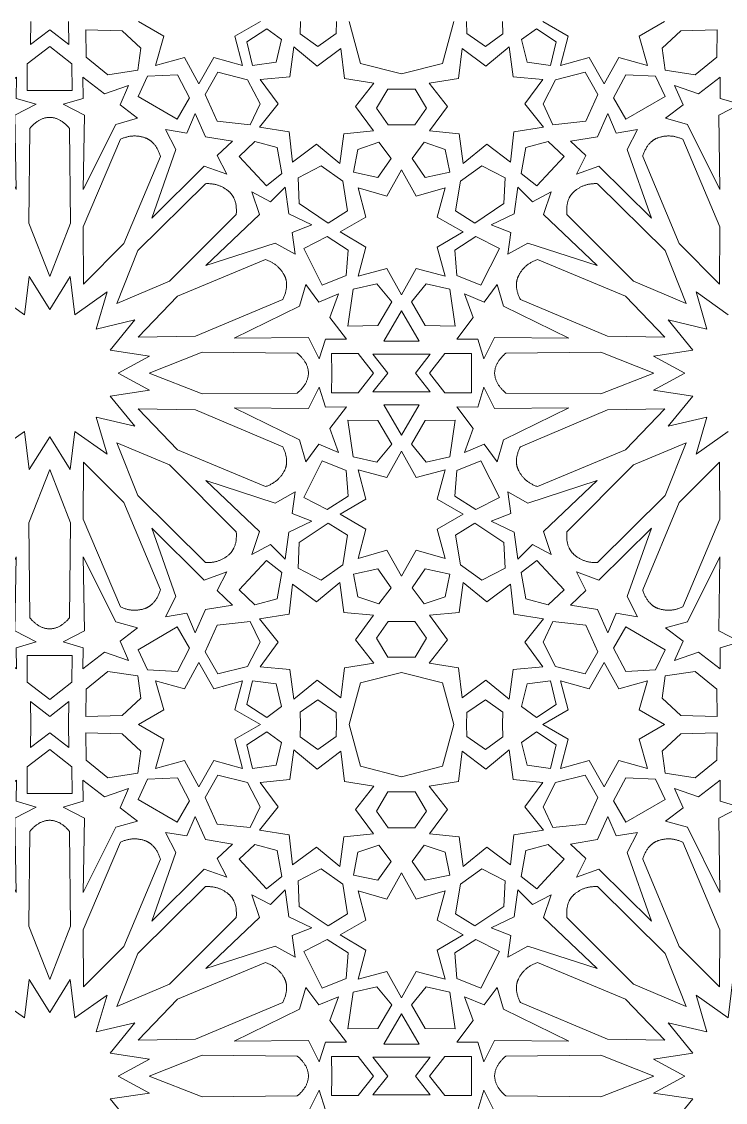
# Model space of a CAD drawing. Header units: millimetres. Extents: x -169 to 2587, y -2213 to 542.
# Drawn here: x 1173 to 2091, y -870 to 542 of the extents above; entities that cross this region are included whole.
import ezdxf

# ---------------------------------------------------------------- set-up
doc = ezdxf.new("R2010")
doc.units = ezdxf.units.MM

msp = doc.modelspace()

# ---------------------------------------------------------------- linework, layer by layer
at = {"color": 1, "lineweight": 20}
for points in [[(1184.7, 541.8), (1184.4, 511.9), (1209.4, 531.2), (1234.3, 511.9), (1234, 541.8)], [(1325.5, 541.8), (1358.3, 522.7), (1347.6, 484.6), (1385.2, 495), (1404.1, 460.6), (1423.7, 495), (1461.1, 484.6), (1451.2, 522.7), (1484.4, 541.8)], [(1583.8, 541.8), (1583.5, 526.3), (1559.2, 509.4), (1536.4, 525.8), (1536.7, 541.8)], [(1600.3, 541.8), (1614.9, 487.3), (1668.6, 473.6), (1722.3, 487.3), (1737, 541.8)], [(1753.5, 541.8), (1753.8, 526.3), (1778.1, 509.4), (1800.8, 525.8), (1800.6, 541.8)], [(2011.8, 541.8), (1979, 522.7), (1989.7, 484.6), (1952.1, 495), (1933.2, 460.6), (1913.6, 495), (1876.2, 484.6), (1886.1, 522.7), (1852.9, 541.8)], [(1134.4, -23.1), (1176.3, 6.6), (1182.4, -43.3), (1209.4, -0.4), (1236.3, -43.3), (1242.4, 6.6), (1284.3, -23.1), (1270.2, 25.3), (1320.6, 13.3), (1288.5, 52.8), (1339.8, 60.5), (1298.8, 82.8), (1339.8, 105), (1288.5, 112.7), (1320.6, 152.2), (1270.2, 140.3), (1284.3, 188.7), (1242.4, 158.9), (1236.3, 208.9), (1209.4, 165.9), (1182.4, 208.9), (1176.3, 158.9), (1134.4, 188.7)], [(2094.9, 6.6), (2053, -23.1), (2067.1, 25.3), (2016.7, 13.3), (2048.8, 52.8), (1997.5, 60.5), (2038.5, 82.8), (1997.5, 105), (2048.8, 112.7), (2016.7, 152.2), (2067.1, 140.3), (2053, 188.7), (2094.9, 158.9)], [(1134.4, -729.5), (1176.3, -759.2), (1182.4, -709.3), (1209.4, -752.2), (1236.3, -709.3), (1242.4, -759.2), (1284.3, -729.5), (1270.2, -777.8), (1320.6, -765.9), (1288.5, -805.4), (1339.8, -813.1), (1298.8, -835.3), (1339.8, -857.6), (1288.5, -865.3), (1320.6, -904.8), (1270.2, -892.8), (1284.3, -941.2), (1242.4, -911.5), (1236.3, -961.4), (1209.4, -918.5), (1182.4, -961.4), (1176.3, -911.5), (1134.4, -941.2)], [(2239.2, -904.8), (2207.1, -865.3), (2258.4, -857.6), (2217.3, -835.3), (2258.4, -813.1), (2207.1, -805.4), (2239.2, -765.9), (2188.8, -777.8), (2202.9, -729.5), (2161, -759.2), (2154.9, -709.3), (2127.9, -752.2), (2101, -709.3), (2094.9, -759.2), (2053, -729.5), (2067.1, -777.8), (2016.7, -765.9), (2048.8, -805.4), (1997.5, -813.1), (2038.5, -835.3), (1997.5, -857.6), (2048.8, -865.3), (2016.7, -904.8)]]:
    msp.add_lwpolyline(points, dxfattribs=at)
for points in [[(1257, 495.4), (1285.3, 472.3), (1324.3, 478.2), (1328.3, 507.2), (1304.1, 529.9), (1256.6, 531.1)], [(1474.3, 484.5), (1466.9, 515.6), (1492.6, 532.5), (1512.1, 518.4), (1504.8, 488.7)], [(1863, 484.5), (1870.4, 515.6), (1844.6, 532.5), (1825.2, 518.4), (1832.5, 488.7)], [(2080.3, 495.4), (2051.9, 472.3), (2012.9, 478.2), (2009, 507.2), (2033.2, 529.9), (2080.7, 531.1)], [(1209.4, 451.7), (1238.8, 451.7), (1238.5, 486.5), (1209.4, 509.3), (1180.2, 486.5), (1179.9, 451.7)], [(1528, 508.9), (1558.6, 483.7), (1589.6, 506.9), (1594.1, 467.6), (1632.6, 461.4), (1608.4, 431), (1632, 399.1), (1593.3, 395.4), (1588, 356.4), (1557.5, 381.6), (1526.5, 358.4), (1522, 397.7), (1483.4, 403.9), (1507.6, 434.3), (1484.1, 466.2), (1522.8, 469.9)], [(1809.3, 508.9), (1778.7, 483.7), (1747.7, 506.9), (1743.2, 467.6), (1704.6, 461.4), (1728.8, 431), (1705.3, 399.1), (1744, 395.4), (1749.3, 356.4), (1779.8, 381.6), (1810.8, 358.4), (1815.3, 397.7), (1853.9, 403.9), (1829.7, 434.3), (1853.2, 466.2), (1814.5, 469.9)], [(1165.9, 469.1), (1165.8, 441.6), (1191.9, 433.9), (1164, 419.6), (1165.5, 322.7), (1123.1, 407.6), (1094.7, 415.7), (1117.5, 433), (1106.5, 458.3), (1137.6, 447.4)], [(1252.8, 469.1), (1252.9, 441.6), (1226.8, 433.9), (1254.7, 419.6), (1253.2, 322.7), (1295.6, 407.6), (1324, 415.7), (1301.2, 433), (1312.3, 458.3), (1281.1, 447.4)], [(1324.7, 444.1), (1375.8, 414.4), (1391.9, 442.2), (1376.1, 472.4), (1337, 470.4)], [(1428.1, 411.9), (1470.9, 407.2), (1484, 434.3), (1467.7, 466), (1428.8, 475.8), (1412.2, 446.6)], [(1909.2, 411.9), (1866.3, 407.2), (1853.3, 434.3), (1869.5, 466), (1908.4, 475.8), (1925, 446.6)], [(2012.6, 444.1), (1961.5, 414.4), (1945.4, 442.2), (1961.2, 472.4), (2000.3, 470.4)], [(2084.5, 469.1), (2084.4, 441.6), (2110.5, 433.9), (2082.6, 419.6), (2084.1, 322.7), (2041.7, 407.6), (2013.3, 415.7), (2036.1, 433), (2025, 458.3), (2056.2, 447.4)], [(1668.6, 453.8), (1650.7, 453.8), (1636.1, 428.9), (1651.1, 407.1), (1686.2, 407.1), (1701.2, 428.9), (1686.6, 453.8)], [(1236.6, 278.4), (1235.4, 402.2), (1234, 403.9), (1232.5, 405.4), (1231.8, 406.2), (1231, 406.9), (1230.3, 407.6), (1229.5, 408.3), (1228.8, 408.9), (1228, 409.6), (1227.2, 410.2), (1226.5, 410.7), (1225.7, 411.3), (1224.9, 411.8), (1224.1, 412.3), (1223.3, 412.8), (1222.5, 413.3), (1221.7, 413.7), (1220.8, 414.1), (1220, 414.5), (1219.2, 414.8), (1218.3, 415.2), (1217.5, 415.4), (1216.6, 415.7), (1215.7, 416), (1214.8, 416.2), (1214, 416.3), (1213.1, 416.5), (1212.1, 416.6), (1211.2, 416.7), (1210.3, 416.8), (1209.4, 416.8), (1208.4, 416.8), (1207.5, 416.7), (1206.6, 416.6), (1205.7, 416.5), (1204.8, 416.3), (1203.9, 416.2), (1203, 416), (1202.1, 415.7), (1201.3, 415.4), (1200.4, 415.2), (1199.5, 414.8), (1198.7, 414.5), (1197.9, 414.1), (1197, 413.7), (1196.2, 413.3), (1195.4, 412.8), (1194.6, 412.3), (1193.8, 411.8), (1193, 411.3), (1192.3, 410.7), (1191.5, 410.2), (1190.7, 409.6), (1189.9, 408.9), (1189.2, 408.3), (1188.4, 407.6), (1187.7, 406.9), (1186.9, 406.2), (1186.2, 405.4), (1184.7, 403.9), (1183.3, 402.2), (1182.1, 278.4), (1209.4, 208.9)], [(1447.9, 385.8), (1428.1, 367), (1440.5, 342.5), (1411, 353), (1342.5, 285.1), (1374.2, 374.7), (1360.4, 401), (1388.6, 396.3), (1399.2, 421.8), (1412.8, 391.5)], [(1889.4, 385.8), (1909.2, 367), (1896.8, 342.5), (1926.3, 353), (1994.8, 285.1), (1963, 374.7), (1976.8, 401), (1948.7, 396.3), (1938.1, 421.8), (1924.5, 391.5)], [(1353.9, 365.8), (1306.2, 252), (1253.7, 199.1), (1253.1, 273.8), (1301.7, 388.1), (1302.7, 388.6), (1303.8, 389), (1304.8, 389.5), (1305.8, 389.9), (1306.8, 390.2), (1307.8, 390.6), (1308.9, 390.9), (1309.9, 391.1), (1310.9, 391.4), (1311.8, 391.6), (1312.8, 391.8), (1313.8, 392), (1314.8, 392.1), (1315.8, 392.3), (1316.7, 392.4), (1317.7, 392.4), (1318.7, 392.5), (1319.6, 392.5), (1320.6, 392.5), (1321.5, 392.5), (1322.5, 392.4), (1323.4, 392.4), (1324.4, 392.3), (1325.3, 392.2), (1326.2, 392), (1327.1, 391.9), (1328.1, 391.7), (1329, 391.5), (1329.9, 391.3), (1330.8, 391.1), (1331.7, 390.8), (1332.6, 390.6), (1333.6, 390.2), (1334.1, 390), (1334.6, 389.8), (1335.1, 389.6), (1335.6, 389.4), (1336.1, 389.2), (1336.5, 389), (1337, 388.7), (1337.5, 388.5), (1337.9, 388.2), (1338.3, 388), (1338.8, 387.7), (1339.2, 387.5), (1339.6, 387.2), (1340, 386.9), (1340.5, 386.6), (1340.9, 386.3), (1341.3, 386), (1341.7, 385.7), (1342, 385.4), (1342.4, 385.1), (1342.8, 384.7), (1343.2, 384.4), (1343.9, 383.7), (1344.6, 383), (1345.3, 382.2), (1345.9, 381.5), (1346.6, 380.7), (1347.2, 379.9), (1347.8, 379), (1348.4, 378.1), (1348.9, 377.2), (1349.5, 376.3), (1350, 375.4), (1350.5, 374.4), (1351, 373.4), (1351.4, 372.4), (1351.9, 371.4), (1352.3, 370.3), (1352.7, 369.2), (1353.1, 368.1), (1353.5, 367)], [(1492.2, 327.4), (1456.5, 365.8), (1477.3, 385.2), (1506.5, 377.5), (1512.5, 343.3)], [(1639, 384.2), (1611.8, 375), (1605.8, 345.4), (1637.7, 338.4), (1655, 363.1)], [(1698.3, 384.2), (1725.5, 375), (1731.5, 345.4), (1699.6, 338.4), (1682.3, 363.1)], [(1845.1, 327.4), (1880.8, 365.8), (1860, 385.2), (1830.7, 377.5), (1824.8, 343.3)], [(1983.4, 365.8), (2031.1, 252), (2083.6, 199.1), (2084.2, 273.8), (2035.6, 388.1), (2034.6, 388.6), (2033.5, 389), (2032.5, 389.5), (2031.5, 389.9), (2030.5, 390.2), (2029.4, 390.6), (2028.4, 390.9), (2027.4, 391.1), (2026.4, 391.4), (2025.4, 391.6), (2024.5, 391.8), (2023.5, 392), (2022.5, 392.1), (2021.5, 392.3), (2020.5, 392.4), (2019.6, 392.4), (2018.6, 392.5), (2017.7, 392.5), (2016.7, 392.5), (2015.8, 392.5), (2014.8, 392.4), (2013.9, 392.4), (2012.9, 392.3), (2012, 392.2), (2011.1, 392), (2010.1, 391.9), (2009.2, 391.7), (2008.3, 391.5), (2007.4, 391.3), (2006.5, 391.1), (2005.6, 390.8), (2004.7, 390.6), (2003.6, 390.2), (2003.1, 390), (2002.7, 389.8), (2002.2, 389.6), (2001.7, 389.4), (2001.2, 389.2), (2000.7, 389), (2000.3, 388.7), (1999.8, 388.5), (1999.4, 388.2), (1998.9, 388), (1998.5, 387.7), (1998.1, 387.5), (1997.7, 387.2), (1997.2, 386.9), (1996.8, 386.6), (1996.4, 386.3), (1996, 386), (1995.6, 385.7), (1995.2, 385.4), (1994.9, 385.1), (1994.5, 384.7), (1994.1, 384.4), (1993.4, 383.7), (1992.7, 383), (1992, 382.2), (1991.4, 381.5), (1990.7, 380.7), (1990.1, 379.9), (1989.5, 379), (1988.9, 378.1), (1988.4, 377.2), (1987.8, 376.3), (1987.3, 375.4), (1986.8, 374.4), (1986.3, 373.4), (1985.9, 372.4), (1985.4, 371.4), (1985, 370.3), (1984.6, 369.2), (1984.2, 368.1), (1983.8, 367)], [(1533.5, 337.6), (1535.1, 304.3), (1572.9, 278.8), (1598.2, 294.6), (1591.8, 333.4), (1563.7, 353.4)], [(1803.7, 337.6), (1802.2, 304.3), (1764.4, 278.8), (1739.1, 294.6), (1745.5, 333.4), (1773.6, 353.4)], [(1687.9, 219.4), (1725.4, 209.3), (1715.1, 247.3), (1748.9, 267.2), (1715.1, 286.5), (1725.4, 324.7), (1687.9, 313.9), (1668.6, 348.1), (1649.4, 313.9), (1611.9, 324.7), (1622.2, 286.5), (1588.4, 267.2), (1622.2, 247.3), (1611.9, 209.3), (1649.4, 219.4), (1668.6, 184.8)], [(1452.9, 289.9), (1365.7, 202.8), (1297, 173.7), (1324.5, 242.9), (1412.7, 330.1), (1413.9, 330.2), (1415, 330.2), (1416.1, 330.2), (1417.2, 330.2), (1418.3, 330.1), (1419.4, 330.1), (1420.4, 330), (1421.5, 329.8), (1422.5, 329.7), (1423.5, 329.5), (1424.5, 329.4), (1425.5, 329.1), (1426.4, 328.9), (1427.4, 328.7), (1428.3, 328.4), (1429.3, 328.1), (1430.2, 327.8), (1431.1, 327.4), (1432, 327.1), (1432.8, 326.7), (1433.7, 326.3), (1434.5, 325.9), (1435.4, 325.4), (1436.2, 325), (1437, 324.5), (1437.8, 324), (1438.6, 323.5), (1439.4, 323), (1440.2, 322.5), (1440.9, 321.9), (1441.7, 321.3), (1442.4, 320.7), (1443.2, 320), (1443.6, 319.7), (1444, 319.3), (1444.4, 318.9), (1444.8, 318.6), (1445.1, 318.2), (1445.5, 317.8), (1445.8, 317.4), (1446.1, 317), (1446.5, 316.6), (1446.8, 316.2), (1447.1, 315.8), (1447.4, 315.4), (1447.7, 315), (1448, 314.6), (1448.2, 314.2), (1448.5, 313.7), (1448.8, 313.3), (1449, 312.9), (1449.2, 312.4), (1449.5, 312), (1449.7, 311.6), (1449.9, 311.1), (1450.3, 310.2), (1450.7, 309.3), (1451.1, 308.3), (1451.4, 307.4), (1451.7, 306.4), (1451.9, 305.4), (1452.2, 304.4), (1452.4, 303.4), (1452.6, 302.3), (1452.7, 301.3), (1452.9, 300.2), (1453, 299.1), (1453, 298), (1453.1, 296.9), (1453.1, 295.8), (1453.1, 294.6), (1453.1, 293.5), (1453.1, 292.3), (1453, 291.1)], [(1516.9, 325.8), (1497.5, 306.6), (1473.4, 319.6), (1483.2, 289.9), (1413.4, 223.2), (1503.8, 252.6), (1529.8, 238.1), (1525.8, 266.3), (1551.6, 276.2), (1521.7, 290.7)], [(1820.4, 325.8), (1839.7, 306.6), (1863.9, 319.6), (1854.1, 289.9), (1923.9, 223.2), (1833.5, 252.6), (1807.5, 238.1), (1811.5, 266.3), (1785.7, 276.2), (1815.6, 290.7)], [(1884.4, 289.9), (1971.6, 202.8), (2040.3, 173.7), (2012.7, 242.9), (1924.6, 330.1), (1923.4, 330.2), (1922.3, 330.2), (1921.2, 330.2), (1920.1, 330.2), (1919, 330.1), (1917.9, 330.1), (1916.9, 330), (1915.8, 329.8), (1914.8, 329.7), (1913.8, 329.5), (1912.8, 329.4), (1911.8, 329.1), (1910.8, 328.9), (1909.9, 328.7), (1909, 328.4), (1908, 328.1), (1907.1, 327.8), (1906.2, 327.4), (1905.3, 327.1), (1904.5, 326.7), (1903.6, 326.3), (1902.7, 325.9), (1901.9, 325.4), (1901.1, 325), (1900.3, 324.5), (1899.5, 324), (1898.7, 323.5), (1897.9, 323), (1897.1, 322.5), (1896.3, 321.9), (1895.6, 321.3), (1894.9, 320.7), (1894, 320), (1893.6, 319.7), (1893.3, 319.3), (1892.9, 318.9), (1892.5, 318.6), (1892.2, 318.2), (1891.8, 317.8), (1891.5, 317.4), (1891.1, 317), (1890.8, 316.6), (1890.5, 316.2), (1890.2, 315.8), (1889.9, 315.4), (1889.6, 315), (1889.3, 314.6), (1889.1, 314.2), (1888.8, 313.7), (1888.5, 313.3), (1888.3, 312.9), (1888, 312.4), (1887.8, 312), (1887.6, 311.6), (1887.4, 311.1), (1887, 310.2), (1886.6, 309.3), (1886.2, 308.3), (1885.9, 307.4), (1885.6, 306.4), (1885.3, 305.4), (1885.1, 304.4), (1884.9, 303.4), (1884.7, 302.3), (1884.6, 301.3), (1884.4, 300.2), (1884.3, 299.1), (1884.2, 298), (1884.2, 296.9), (1884.2, 295.8), (1884.2, 294.6), (1884.2, 293.5), (1884.2, 292.3), (1884.3, 291.1)], [(1540.9, 245.3), (1571.6, 261.1), (1599.1, 243.5), (1596.4, 210.2), (1565, 197.4)], [(1796.4, 245.3), (1765.6, 261.1), (1738.2, 243.5), (1740.9, 210.2), (1772.3, 197.4)], [(1513.5, 179), (1399.9, 130.8), (1325, 129.5), (1376.4, 183.2), (1491, 231.1), (1492.1, 230.7), (1493.2, 230.3), (1494.2, 229.9), (1495.2, 229.5), (1496.2, 229), (1497.2, 228.5), (1498.1, 228.1), (1499.1, 227.6), (1500, 227.1), (1500.8, 226.5), (1501.7, 226), (1502.5, 225.4), (1503.4, 224.9), (1504.1, 224.3), (1504.9, 223.7), (1505.7, 223.1), (1506.4, 222.4), (1507.1, 221.8), (1507.8, 221.1), (1508.5, 220.4), (1509.1, 219.8), (1509.8, 219.1), (1510.4, 218.3), (1511, 217.6), (1511.6, 216.9), (1512.2, 216.1), (1512.7, 215.4), (1513.2, 214.6), (1513.8, 213.8), (1514.3, 213), (1514.7, 212.2), (1515.2, 211.4), (1515.7, 210.4), (1515.9, 209.9), (1516.2, 209.4), (1516.4, 209), (1516.6, 208.5), (1516.8, 208), (1517, 207.5), (1517.1, 207), (1517.3, 206.5), (1517.5, 206.1), (1517.6, 205.6), (1517.7, 205.1), (1517.9, 204.6), (1518, 204.1), (1518.1, 203.6), (1518.2, 203.1), (1518.3, 202.6), (1518.4, 202.1), (1518.4, 201.7), (1518.5, 201.2), (1518.5, 200.7), (1518.6, 200.2), (1518.6, 199.7), (1518.7, 198.7), (1518.7, 197.7), (1518.7, 196.7), (1518.6, 195.7), (1518.5, 194.7), (1518.4, 193.6), (1518.2, 192.6), (1518, 191.6), (1517.8, 190.6), (1517.6, 189.5), (1517.3, 188.5), (1517, 187.5), (1516.7, 186.4), (1516.3, 185.4), (1515.9, 184.3), (1515.5, 183.3), (1515, 182.2), (1514.6, 181.1), (1514.1, 180.1)], [(1823.8, 179), (1937.4, 130.8), (2012.3, 129.5), (1960.9, 183.2), (1846.3, 231.1), (1845.2, 230.7), (1844.1, 230.3), (1843.1, 229.9), (1842.1, 229.5), (1841.1, 229), (1840.1, 228.5), (1839.1, 228.1), (1838.2, 227.6), (1837.3, 227.1), (1836.4, 226.5), (1835.6, 226), (1834.7, 225.4), (1833.9, 224.9), (1833.1, 224.3), (1832.4, 223.7), (1831.6, 223.1), (1830.9, 222.4), (1830.2, 221.8), (1829.5, 221.1), (1828.8, 220.4), (1828.1, 219.8), (1827.5, 219.1), (1826.9, 218.3), (1826.3, 217.6), (1825.7, 216.9), (1825.1, 216.1), (1824.6, 215.4), (1824, 214.6), (1823.5, 213.8), (1823, 213), (1822.5, 212.2), (1822.1, 211.4), (1821.6, 210.4), (1821.3, 209.9), (1821.1, 209.4), (1820.9, 209), (1820.7, 208.5), (1820.5, 208), (1820.3, 207.5), (1820.2, 207), (1820, 206.5), (1819.8, 206.1), (1819.7, 205.6), (1819.6, 205.1), (1819.4, 204.6), (1819.3, 204.1), (1819.2, 203.6), (1819.1, 203.1), (1819, 202.6), (1818.9, 202.1), (1818.9, 201.7), (1818.8, 201.2), (1818.7, 200.7), (1818.7, 200.2), (1818.7, 199.7), (1818.6, 198.7), (1818.6, 197.7), (1818.6, 196.7), (1818.7, 195.7), (1818.8, 194.7), (1818.9, 193.6), (1819.1, 192.6), (1819.2, 191.6), (1819.5, 190.6), (1819.7, 189.5), (1820, 188.5), (1820.3, 187.5), (1820.6, 186.4), (1821, 185.4), (1821.4, 184.3), (1821.8, 183.3), (1822.3, 182.2), (1822.7, 181.1), (1823.2, 180.1)], [(1596.6, 126.9), (1569.2, 127.2), (1561.2, 101.2), (1547.1, 129.2), (1450.2, 128.3), (1535.4, 170.1), (1543.7, 198.5), (1560.8, 175.6), (1586.3, 186.4), (1575.1, 155.3)], [(1605.6, 192.4), (1636.5, 199.2), (1655.8, 175.7), (1637.6, 144.8), (1598.7, 144.2)], [(1731.6, 192.4), (1700.8, 199.2), (1681.5, 175.7), (1699.7, 144.8), (1738.6, 144.2)], [(1740.7, 126.9), (1768.1, 127.2), (1776.1, 101.2), (1790.2, 129.2), (1887.1, 128.3), (1801.9, 170.1), (1793.6, 198.5), (1776.4, 175.6), (1751, 186.4), (1762.2, 155.3)], [(1668.6, 164.1), (1645.5, 124.3), (1691.8, 124.3)], [(1408.6, 110), (1532.5, 108.8), (1534.2, 107.4), (1535.7, 105.9), (1536.5, 105.2), (1537.2, 104.4), (1537.9, 103.7), (1538.6, 102.9), (1539.2, 102.2), (1539.8, 101.4), (1540.4, 100.7), (1541, 99.9), (1541.6, 99.1), (1542.1, 98.3), (1542.6, 97.5), (1543.1, 96.7), (1543.6, 95.9), (1544, 95.1), (1544.4, 94.3), (1544.8, 93.4), (1545.1, 92.6), (1545.4, 91.7), (1545.7, 90.9), (1546, 90), (1546.2, 89.1), (1546.4, 88.3), (1546.6, 87.4), (1546.8, 86.5), (1546.9, 85.6), (1547, 84.6), (1547.1, 83.7), (1547.1, 82.8), (1547.1, 81.8), (1547, 80.9), (1546.9, 80), (1546.8, 79.1), (1546.6, 78.2), (1546.4, 77.3), (1546.2, 76.4), (1546, 75.5), (1545.7, 74.7), (1545.4, 73.8), (1545.1, 73), (1544.8, 72.1), (1544.4, 71.3), (1544, 70.5), (1543.6, 69.6), (1543.1, 68.8), (1542.6, 68), (1542.1, 67.2), (1541.6, 66.4), (1541, 65.7), (1540.4, 64.9), (1539.8, 64.1), (1539.2, 63.4), (1538.6, 62.6), (1537.9, 61.8), (1537.2, 61.1), (1536.5, 60.4), (1535.7, 59.6), (1534.2, 58.2), (1532.5, 56.7), (1408.6, 55.5), (1339.1, 82.8)], [(1577.5, 82.3), (1577.5, 82.8), (1577.5, 83.3), (1577.3, 108.3), (1612, 108.3), (1632.1, 82.8), (1612, 57.2), (1577.3, 57.2)], [(1668.6, 58.2), (1631.3, 58.2), (1650.6, 82.8), (1631.3, 107.3), (1706, 107.3), (1686.7, 82.8), (1706, 58.2)], [(1759.8, 82.3), (1759.8, 82.8), (1759.8, 83.3), (1760, 108.3), (1725.3, 108.3), (1705.1, 82.8), (1725.3, 57.2), (1760, 57.2)], [(1928.6, 110), (1804.8, 108.8), (1803.1, 107.4), (1801.6, 105.9), (1800.8, 105.2), (1800.1, 104.4), (1799.4, 103.7), (1798.7, 102.9), (1798.1, 102.2), (1797.4, 101.4), (1796.8, 100.7), (1796.3, 99.9), (1795.7, 99.1), (1795.2, 98.3), (1794.7, 97.5), (1794.2, 96.7), (1793.7, 95.9), (1793.3, 95.1), (1792.9, 94.3), (1792.5, 93.4), (1792.2, 92.6), (1791.8, 91.7), (1791.6, 90.9), (1791.3, 90), (1791, 89.1), (1790.8, 88.3), (1790.7, 87.4), (1790.5, 86.5), (1790.4, 85.6), (1790.3, 84.6), (1790.2, 83.7), (1790.2, 82.8), (1790.2, 81.8), (1790.3, 80.9), (1790.4, 80), (1790.5, 79.1), (1790.7, 78.2), (1790.8, 77.3), (1791, 76.4), (1791.3, 75.5), (1791.6, 74.7), (1791.8, 73.8), (1792.2, 73), (1792.5, 72.1), (1792.9, 71.3), (1793.3, 70.5), (1793.7, 69.6), (1794.2, 68.8), (1794.7, 68), (1795.2, 67.2), (1795.7, 66.4), (1796.3, 65.7), (1796.8, 64.9), (1797.4, 64.1), (1798.1, 63.4), (1798.7, 62.6), (1799.4, 61.8), (1800.1, 61.1), (1800.8, 60.4), (1801.6, 59.6), (1803.1, 58.2), (1804.8, 56.7), (1928.6, 55.5), (1998.1, 82.8)], [(1596.6, 38.6), (1569.2, 38.3), (1561.2, 64.3), (1547.1, 36.4), (1450.2, 37.2), (1535.4, -4.6), (1543.7, -33), (1560.8, -10), (1586.3, -20.9), (1575.1, 10.2)], [(1740.7, 38.6), (1768.1, 38.3), (1776.1, 64.3), (1790.2, 36.4), (1887.1, 37.2), (1801.9, -4.6), (1793.6, -33), (1776.4, -10), (1751, -20.9), (1762.2, 10.2)], [(1513.5, -13.4), (1399.9, 34.8), (1325, 36.1), (1376.4, -17.6), (1491, -65.5), (1492.1, -65.1), (1493.2, -64.8), (1494.2, -64.3), (1495.2, -63.9), (1496.2, -63.5), (1497.2, -63), (1498.1, -62.5), (1499.1, -62), (1500, -61.5), (1500.8, -61), (1501.7, -60.5), (1502.5, -59.9), (1503.4, -59.3), (1504.1, -58.7), (1504.9, -58.1), (1505.7, -57.5), (1506.4, -56.9), (1507.1, -56.2), (1507.8, -55.6), (1508.5, -54.9), (1509.1, -54.2), (1509.8, -53.5), (1510.4, -52.8), (1511, -52.1), (1511.6, -51.3), (1512.2, -50.6), (1512.7, -49.8), (1513.2, -49), (1513.8, -48.3), (1514.3, -47.5), (1514.7, -46.6), (1515.2, -45.8), (1515.7, -44.9), (1515.9, -44.4), (1516.2, -43.9), (1516.4, -43.4), (1516.6, -42.9), (1516.8, -42.5), (1517, -42), (1517.1, -41.5), (1517.3, -41), (1517.5, -40.5), (1517.6, -40), (1517.7, -39.5), (1517.9, -39.1), (1518, -38.6), (1518.1, -38.1), (1518.2, -37.6), (1518.3, -37.1), (1518.4, -36.6), (1518.4, -36.1), (1518.5, -35.6), (1518.5, -35.1), (1518.6, -34.6), (1518.6, -34.1), (1518.7, -33.1), (1518.7, -32.1), (1518.7, -31.1), (1518.6, -30.1), (1518.5, -29.1), (1518.4, -28.1), (1518.2, -27.1), (1518, -26.1), (1517.8, -25), (1517.6, -24), (1517.3, -23), (1517, -21.9), (1516.7, -20.9), (1516.3, -19.8), (1515.9, -18.8), (1515.5, -17.7), (1515, -16.7), (1514.6, -15.6), (1514.1, -14.5)], [(1691.8, 41.2), (1668.6, 1.5), (1645.5, 41.2)], [(1823.8, -13.4), (1937.4, 34.8), (2012.3, 36.1), (1960.9, -17.6), (1846.3, -65.5), (1845.2, -65.1), (1844.1, -64.8), (1843.1, -64.3), (1842.1, -63.9), (1841.1, -63.5), (1840.1, -63), (1839.1, -62.5), (1838.2, -62), (1837.3, -61.5), (1836.4, -61), (1835.6, -60.5), (1834.7, -59.9), (1833.9, -59.3), (1833.1, -58.7), (1832.4, -58.1), (1831.6, -57.5), (1830.9, -56.9), (1830.2, -56.2), (1829.5, -55.6), (1828.8, -54.9), (1828.1, -54.2), (1827.5, -53.5), (1826.9, -52.8), (1826.3, -52.1), (1825.7, -51.3), (1825.1, -50.6), (1824.6, -49.8), (1824, -49), (1823.5, -48.3), (1823, -47.5), (1822.5, -46.6), (1822.1, -45.8), (1821.6, -44.9), (1821.3, -44.4), (1821.1, -43.9), (1820.9, -43.4), (1820.7, -42.9), (1820.5, -42.5), (1820.3, -42), (1820.2, -41.5), (1820, -41), (1819.8, -40.5), (1819.7, -40), (1819.6, -39.5), (1819.4, -39.1), (1819.3, -38.6), (1819.2, -38.1), (1819.1, -37.6), (1819, -37.1), (1818.9, -36.6), (1818.9, -36.1), (1818.8, -35.6), (1818.7, -35.1), (1818.7, -34.6), (1818.7, -34.1), (1818.6, -33.1), (1818.6, -32.1), (1818.6, -31.1), (1818.7, -30.1), (1818.8, -29.1), (1818.9, -28.1), (1819.1, -27.1), (1819.2, -26.1), (1819.5, -25), (1819.7, -24), (1820, -23), (1820.3, -21.9), (1820.6, -20.9), (1821, -19.8), (1821.4, -18.8), (1821.8, -17.7), (1822.3, -16.7), (1822.7, -15.6), (1823.2, -14.5)], [(1605.6, -26.8), (1636.5, -33.6), (1655.8, -10.2), (1637.6, 20.7), (1598.7, 21.3)], [(1731.6, -26.8), (1700.8, -33.6), (1681.5, -10.2), (1699.7, 20.7), (1738.6, 21.3)], [(1452.9, -124.4), (1365.7, -37.2), (1297, -8.2), (1324.5, -77.3), (1412.7, -164.6), (1413.9, -164.6), (1415, -164.6), (1416.1, -164.7), (1417.2, -164.6), (1418.3, -164.6), (1419.4, -164.5), (1420.4, -164.4), (1421.5, -164.3), (1422.5, -164.2), (1423.5, -164), (1424.5, -163.8), (1425.5, -163.6), (1426.4, -163.4), (1427.4, -163.1), (1428.3, -162.8), (1429.3, -162.5), (1430.2, -162.2), (1431.1, -161.9), (1432, -161.5), (1432.8, -161.2), (1433.7, -160.8), (1434.5, -160.3), (1435.4, -159.9), (1436.2, -159.5), (1437, -159), (1437.8, -158.5), (1438.6, -158), (1439.4, -157.5), (1440.2, -156.9), (1440.9, -156.4), (1441.7, -155.8), (1442.4, -155.2), (1443.2, -154.5), (1443.6, -154.1), (1444, -153.8), (1444.4, -153.4), (1444.8, -153), (1445.1, -152.6), (1445.5, -152.3), (1445.8, -151.9), (1446.1, -151.5), (1446.5, -151.1), (1446.8, -150.7), (1447.1, -150.3), (1447.4, -149.9), (1447.7, -149.5), (1448, -149), (1448.2, -148.6), (1448.5, -148.2), (1448.8, -147.8), (1449, -147.3), (1449.2, -146.9), (1449.5, -146.5), (1449.7, -146), (1449.9, -145.6), (1450.3, -144.7), (1450.7, -143.7), (1451.1, -142.8), (1451.4, -141.8), (1451.7, -140.8), (1451.9, -139.9), (1452.2, -138.8), (1452.4, -137.8), (1452.6, -136.8), (1452.7, -135.7), (1452.9, -134.7), (1453, -133.6), (1453, -132.5), (1453.1, -131.4), (1453.1, -130.2), (1453.1, -129.1), (1453.1, -127.9), (1453.1, -126.8), (1453, -125.6)], [(1884.4, -124.4), (1971.6, -37.2), (2040.3, -8.2), (2012.7, -77.3), (1924.6, -164.6), (1923.4, -164.6), (1922.3, -164.6), (1921.2, -164.7), (1920.1, -164.6), (1919, -164.6), (1917.9, -164.5), (1916.9, -164.4), (1915.8, -164.3), (1914.8, -164.2), (1913.8, -164), (1912.8, -163.8), (1911.8, -163.6), (1910.8, -163.4), (1909.9, -163.1), (1909, -162.8), (1908, -162.5), (1907.1, -162.2), (1906.2, -161.9), (1905.3, -161.5), (1904.5, -161.2), (1903.6, -160.8), (1902.7, -160.3), (1901.9, -159.9), (1901.1, -159.5), (1900.3, -159), (1899.5, -158.5), (1898.7, -158), (1897.9, -157.5), (1897.1, -156.9), (1896.3, -156.4), (1895.6, -155.8), (1894.9, -155.2), (1894, -154.5), (1893.6, -154.1), (1893.3, -153.8), (1892.9, -153.4), (1892.5, -153), (1892.2, -152.6), (1891.8, -152.3), (1891.5, -151.9), (1891.1, -151.5), (1890.8, -151.1), (1890.5, -150.7), (1890.2, -150.3), (1889.9, -149.9), (1889.6, -149.5), (1889.3, -149), (1889.1, -148.6), (1888.8, -148.2), (1888.5, -147.8), (1888.3, -147.3), (1888, -146.9), (1887.8, -146.5), (1887.6, -146), (1887.4, -145.6), (1887, -144.7), (1886.6, -143.7), (1886.2, -142.8), (1885.9, -141.8), (1885.6, -140.8), (1885.3, -139.9), (1885.1, -138.8), (1884.9, -137.8), (1884.7, -136.8), (1884.6, -135.7), (1884.4, -134.7), (1884.3, -133.6), (1884.2, -132.5), (1884.2, -131.4), (1884.2, -130.2), (1884.2, -129.1), (1884.2, -127.9), (1884.2, -126.8), (1884.3, -125.6)], [(1668.6, -182.6), (1649.4, -148.4), (1611.9, -159.2), (1622.2, -121), (1588.4, -101.7), (1622.2, -81.8), (1611.9, -43.7), (1649.4, -53.8), (1668.6, -19.3), (1687.9, -53.8), (1725.4, -43.7), (1715.1, -81.8), (1748.9, -101.7), (1715.1, -121), (1725.4, -159.2), (1687.9, -148.4)], [(1353.9, -200.3), (1306.2, -86.4), (1253.7, -33.5), (1253.1, -108.2), (1301.7, -222.6), (1302.7, -223), (1303.8, -223.5), (1304.8, -223.9), (1305.8, -224.3), (1306.8, -224.7), (1307.8, -225), (1308.9, -225.3), (1309.9, -225.6), (1310.9, -225.9), (1311.8, -226.1), (1312.8, -226.3), (1313.8, -226.5), (1314.8, -226.6), (1315.8, -226.7), (1316.7, -226.8), (1317.7, -226.9), (1318.7, -226.9), (1319.6, -227), (1320.6, -227), (1321.5, -226.9), (1322.5, -226.9), (1323.4, -226.8), (1324.4, -226.7), (1325.3, -226.6), (1326.2, -226.5), (1327.1, -226.3), (1328.1, -226.2), (1329, -226), (1329.9, -225.8), (1330.8, -225.5), (1331.7, -225.3), (1332.6, -225), (1333.6, -224.7), (1334.1, -224.5), (1334.6, -224.3), (1335.1, -224.1), (1335.6, -223.9), (1336.1, -223.7), (1336.5, -223.4), (1337, -223.2), (1337.5, -223), (1337.9, -222.7), (1338.3, -222.5), (1338.8, -222.2), (1339.2, -221.9), (1339.6, -221.7), (1340, -221.4), (1340.5, -221.1), (1340.9, -220.8), (1341.3, -220.5), (1341.7, -220.2), (1342, -219.9), (1342.4, -219.5), (1342.8, -219.2), (1343.2, -218.9), (1343.9, -218.2), (1344.6, -217.5), (1345.3, -216.7), (1345.9, -215.9), (1346.6, -215.1), (1347.2, -214.3), (1347.8, -213.5), (1348.4, -212.6), (1348.9, -211.7), (1349.5, -210.8), (1350, -209.8), (1350.5, -208.9), (1351, -207.9), (1351.4, -206.9), (1351.9, -205.8), (1352.3, -204.8), (1352.7, -203.7), (1353.1, -202.6), (1353.5, -201.4)], [(1540.9, -79.8), (1571.6, -95.5), (1599.1, -78), (1596.4, -44.6), (1565, -31.9)], [(1796.4, -79.8), (1765.6, -95.5), (1738.2, -78), (1740.9, -44.6), (1772.3, -31.9)], [(1983.4, -200.3), (2031.1, -86.4), (2083.6, -33.5), (2084.2, -108.2), (2035.6, -222.6), (2034.6, -223), (2033.5, -223.5), (2032.5, -223.9), (2031.5, -224.3), (2030.5, -224.7), (2029.4, -225), (2028.4, -225.3), (2027.4, -225.6), (2026.4, -225.9), (2025.4, -226.1), (2024.5, -226.3), (2023.5, -226.5), (2022.5, -226.6), (2021.5, -226.7), (2020.5, -226.8), (2019.6, -226.9), (2018.6, -226.9), (2017.7, -227), (2016.7, -227), (2015.8, -226.9), (2014.8, -226.9), (2013.9, -226.8), (2012.9, -226.7), (2012, -226.6), (2011.1, -226.5), (2010.1, -226.3), (2009.2, -226.2), (2008.3, -226), (2007.4, -225.8), (2006.5, -225.5), (2005.6, -225.3), (2004.7, -225), (2003.6, -224.7), (2003.1, -224.5), (2002.7, -224.3), (2002.2, -224.1), (2001.7, -223.9), (2001.2, -223.7), (2000.7, -223.4), (2000.3, -223.2), (1999.8, -223), (1999.4, -222.7), (1998.9, -222.5), (1998.5, -222.2), (1998.1, -221.9), (1997.7, -221.7), (1997.2, -221.4), (1996.8, -221.1), (1996.4, -220.8), (1996, -220.5), (1995.6, -220.2), (1995.2, -219.9), (1994.9, -219.5), (1994.5, -219.2), (1994.1, -218.9), (1993.4, -218.2), (1992.7, -217.5), (1992, -216.7), (1991.4, -215.9), (1990.7, -215.1), (1990.1, -214.3), (1989.5, -213.5), (1988.9, -212.6), (1988.4, -211.7), (1987.8, -210.8), (1987.3, -209.8), (1986.8, -208.9), (1986.3, -207.9), (1985.9, -206.9), (1985.4, -205.8), (1985, -204.8), (1984.6, -203.7), (1984.2, -202.6), (1983.8, -201.4)], [(1236.6, -112.8), (1235.4, -236.7), (1234, -238.3), (1232.5, -239.9), (1231.8, -240.6), (1231, -241.4), (1230.3, -242.1), (1229.5, -242.7), (1228.8, -243.4), (1228, -244), (1227.2, -244.6), (1226.5, -245.2), (1225.7, -245.8), (1224.9, -246.3), (1224.1, -246.8), (1223.3, -247.3), (1222.5, -247.7), (1221.7, -248.2), (1220.8, -248.6), (1220, -248.9), (1219.2, -249.3), (1218.3, -249.6), (1217.5, -249.9), (1216.6, -250.2), (1215.7, -250.4), (1214.8, -250.6), (1214, -250.8), (1213.1, -251), (1212.1, -251.1), (1211.2, -251.2), (1210.3, -251.2), (1209.4, -251.3), (1208.4, -251.2), (1207.5, -251.2), (1206.6, -251.1), (1205.7, -251), (1204.8, -250.8), (1203.9, -250.6), (1203, -250.4), (1202.1, -250.2), (1201.3, -249.9), (1200.4, -249.6), (1199.5, -249.3), (1198.7, -248.9), (1197.9, -248.6), (1197, -248.2), (1196.2, -247.7), (1195.4, -247.3), (1194.6, -246.8), (1193.8, -246.3), (1193, -245.8), (1192.3, -245.2), (1191.5, -244.6), (1190.7, -244), (1189.9, -243.4), (1189.2, -242.7), (1188.4, -242.1), (1187.7, -241.4), (1186.9, -240.6), (1186.2, -239.9), (1184.7, -238.3), (1183.3, -236.7), (1182.1, -112.8), (1209.4, -43.3)], [(1516.9, -160.3), (1497.5, -141), (1473.4, -154.1), (1483.2, -124.3), (1413.4, -57.7), (1503.8, -87), (1529.8, -72.5), (1525.8, -100.8), (1551.6, -110.7), (1521.7, -125.1)], [(1820.4, -160.3), (1839.7, -141), (1863.9, -154.1), (1854.1, -124.3), (1923.9, -57.7), (1833.5, -87), (1807.5, -72.5), (1811.5, -100.8), (1785.7, -110.7), (1815.6, -125.1)], [(1447.9, -220.2), (1428.1, -201.4), (1440.5, -177), (1411, -187.5), (1342.5, -119.6), (1374.2, -209.2), (1360.4, -235.5), (1388.6, -230.8), (1399.2, -256.3), (1412.8, -226)], [(1533.5, -172.1), (1535.1, -138.7), (1572.9, -113.3), (1598.2, -129), (1591.8, -167.8), (1563.7, -187.8)], [(1803.7, -172.1), (1802.2, -138.7), (1764.4, -113.3), (1739.1, -129), (1745.5, -167.8), (1773.6, -187.8)], [(1889.4, -220.2), (1909.2, -201.4), (1896.8, -177), (1926.3, -187.5), (1994.8, -119.6), (1963, -209.2), (1976.8, -235.5), (1948.7, -230.8), (1938.1, -256.3), (1924.5, -226)], [(1165.9, -303.5), (1165.8, -276.1), (1191.9, -268.3), (1164, -254), (1165.5, -157.1), (1123.1, -242.1), (1094.7, -250.1), (1117.5, -267.4), (1106.5, -292.8), (1137.6, -281.8)], [(1252.8, -303.5), (1252.9, -276.1), (1226.8, -268.3), (1254.7, -254), (1253.2, -157.1), (1295.6, -242.1), (1324, -250.1), (1301.2, -267.4), (1312.3, -292.8), (1281.1, -281.8)], [(1492.2, -161.9), (1456.5, -200.2), (1477.3, -219.7), (1506.5, -211.9), (1512.5, -177.7)], [(1845.1, -161.9), (1880.8, -200.2), (1860, -219.7), (1830.7, -211.9), (1824.8, -177.7)], [(2084.5, -303.5), (2084.4, -276.1), (2110.5, -268.3), (2082.6, -254), (2084.1, -157.1), (2041.7, -242.1), (2013.3, -250.1), (2036.1, -267.4), (2025, -292.8), (2056.2, -281.8)], [(1639, -218.7), (1611.8, -209.4), (1605.8, -179.8), (1637.7, -172.8), (1655, -197.5)], [(1698.3, -218.7), (1725.5, -209.4), (1731.5, -179.8), (1699.6, -172.8), (1682.3, -197.5)], [(1528, -343.3), (1558.6, -318.2), (1589.6, -341.3), (1594.1, -302.1), (1632.6, -295.9), (1608.4, -265.5), (1632, -233.6), (1593.3, -229.9), (1588, -190.9), (1557.5, -216.1), (1526.5, -192.9), (1522, -232.2), (1483.4, -238.4), (1507.6, -268.7), (1484.1, -300.7), (1522.8, -304.4)], [(1809.3, -343.3), (1778.7, -318.2), (1747.7, -341.3), (1743.2, -302.1), (1704.6, -295.9), (1728.8, -265.5), (1705.3, -233.6), (1744, -229.9), (1749.3, -190.9), (1779.8, -216.1), (1810.8, -192.9), (1815.3, -232.2), (1853.9, -238.4), (1829.7, -268.7), (1853.2, -300.7), (1814.5, -304.4)], [(1324.7, -278.5), (1375.8, -248.8), (1391.9, -276.6), (1376.1, -306.9), (1337, -304.8)], [(1428.1, -246.3), (1470.9, -241.7), (1484, -268.8), (1467.7, -300.5), (1428.8, -310.2), (1412.2, -281.1)], [(1686.6, -288.2), (1701.2, -263.4), (1686.2, -241.5), (1651.1, -241.5), (1636.1, -263.4), (1650.7, -288.2)], [(1909.2, -246.3), (1866.3, -241.7), (1853.3, -268.8), (1869.5, -300.5), (1908.4, -310.2), (1925, -281.1)], [(2012.6, -278.5), (1961.5, -248.8), (1945.4, -276.6), (1961.2, -306.9), (2000.3, -304.8)], [(1209.4, -286.2), (1238.8, -286.2), (1238.5, -320.9), (1209.4, -343.7), (1180.2, -320.9), (1179.9, -286.2)], [(1451.2, -357.2), (1461.1, -319), (1423.7, -329.5), (1404.1, -295.1), (1385.2, -329.5), (1347.6, -319), (1358.3, -357.2), (1325.5, -376.3), (1358.3, -395.4), (1347.6, -433.6), (1385.2, -423.1), (1404.1, -457.5), (1423.7, -423.1), (1461.1, -433.6), (1451.2, -395.4), (1484.4, -376.3)], [(1886.1, -357.2), (1876.2, -319), (1913.6, -329.5), (1933.2, -295.1), (1952.1, -329.5), (1989.7, -319), (1979, -357.2), (2011.8, -376.3), (1979, -395.4), (1989.7, -433.6), (1952.1, -423.1), (1933.2, -457.5), (1913.6, -423.1), (1876.2, -433.6), (1886.1, -395.4), (1852.9, -376.3)], [(1257, -329.9), (1285.3, -306.8), (1324.3, -312.7), (1328.3, -341.7), (1304.1, -364.3), (1256.6, -365.6)], [(1614.9, -321.8), (1600.3, -376.3), (1614.9, -430.8), (1668.6, -444.5), (1722.3, -430.8), (1737, -376.3), (1722.3, -321.8), (1668.6, -308.1)], [(2080.3, -329.9), (2051.9, -306.8), (2012.9, -312.7), (2009, -341.7), (2033.2, -364.3), (2080.7, -365.6)], [(1474.3, -319), (1466.9, -350), (1492.6, -366.9), (1512.1, -352.8), (1504.8, -323.2)], [(1863, -319), (1870.4, -350), (1844.6, -366.9), (1825.2, -352.8), (1832.5, -323.2)], [(1234, -376.3), (1234.3, -406.2), (1209.4, -387), (1184.4, -406.2), (1184.7, -376.3), (1184.4, -346.3), (1209.4, -365.6), (1234.3, -346.3)], [(1536.4, -360.3), (1559.2, -343.8), (1583.5, -360.7), (1583.8, -376.3), (1583.5, -391.8), (1559.2, -408.8), (1536.4, -392.3), (1536.7, -376.3)], [(1800.8, -360.3), (1778.1, -343.8), (1753.8, -360.7), (1753.5, -376.3), (1753.8, -391.8), (1778.1, -408.8), (1800.8, -392.3), (1800.6, -376.3)], [(1257, -422.7), (1285.3, -445.8), (1324.3, -439.9), (1328.3, -410.9), (1304.1, -388.2), (1256.6, -387)], [(1474.3, -433.6), (1466.9, -402.6), (1492.6, -385.6), (1512.1, -399.7), (1504.8, -429.4)], [(1863, -433.6), (1870.4, -402.6), (1844.6, -385.6), (1825.2, -399.7), (1832.5, -429.4)], [(2080.3, -422.7), (2051.9, -445.8), (2012.9, -439.9), (2009, -410.9), (2033.2, -388.2), (2080.7, -387)], [(1209.4, -466.4), (1238.8, -466.4), (1238.5, -431.6), (1209.4, -408.9), (1180.2, -431.6), (1179.9, -466.4)], [(1528, -409.2), (1558.6, -434.4), (1589.6, -411.2), (1594.1, -450.5), (1632.6, -456.7), (1608.4, -487.1), (1632, -519), (1593.3, -522.7), (1588, -561.7), (1557.5, -536.5), (1526.5, -559.7), (1522, -520.4), (1483.4, -514.2), (1507.6, -483.8), (1484.1, -451.9), (1522.8, -448.2)], [(1809.3, -409.2), (1778.7, -434.4), (1747.7, -411.2), (1743.2, -450.5), (1704.6, -456.7), (1728.8, -487.1), (1705.3, -519), (1744, -522.7), (1749.3, -561.7), (1779.8, -536.5), (1810.8, -559.7), (1815.3, -520.4), (1853.9, -514.2), (1829.7, -483.8), (1853.2, -451.9), (1814.5, -448.2)], [(1165.9, -449), (1165.8, -476.5), (1191.9, -484.2), (1164, -498.5), (1165.5, -595.5), (1123.1, -510.5), (1094.7, -502.4), (1117.5, -485.1), (1106.5, -459.8), (1137.6, -470.7)], [(1252.8, -449), (1252.9, -476.5), (1226.8, -484.2), (1254.7, -498.5), (1253.2, -595.5), (1295.6, -510.5), (1324, -502.4), (1301.2, -485.1), (1312.3, -459.8), (1281.1, -470.7)], [(1324.7, -474), (1375.8, -503.7), (1391.9, -476), (1376.1, -445.7), (1337, -447.7)], [(1428.1, -506.2), (1470.9, -510.9), (1484, -483.8), (1467.7, -452.1), (1428.8, -442.3), (1412.2, -471.5)], [(1909.2, -506.2), (1866.3, -510.9), (1853.3, -483.8), (1869.5, -452.1), (1908.4, -442.3), (1925, -471.5)], [(2012.6, -474), (1961.5, -503.7), (1945.4, -476), (1961.2, -445.7), (2000.3, -447.7)], [(2084.5, -449), (2084.4, -476.5), (2110.5, -484.2), (2082.6, -498.5), (2084.1, -595.5), (2041.7, -510.5), (2013.3, -502.4), (2036.1, -485.1), (2025, -459.8), (2056.2, -470.7)], [(1686.2, -511), (1701.2, -489.2), (1686.6, -464.3), (1650.7, -464.3), (1636.1, -489.2), (1651.1, -511)], [(1236.6, -639.8), (1235.4, -515.9), (1234, -514.2), (1232.5, -512.7), (1231.8, -511.9), (1231, -511.2), (1230.3, -510.5), (1229.5, -509.8), (1228.8, -509.2), (1228, -508.6), (1227.2, -507.9), (1226.5, -507.4), (1225.7, -506.8), (1224.9, -506.3), (1224.1, -505.8), (1223.3, -505.3), (1222.5, -504.8), (1221.7, -504.4), (1220.8, -504), (1220, -503.6), (1219.2, -503.3), (1218.3, -503), (1217.5, -502.7), (1216.6, -502.4), (1215.7, -502.2), (1214.8, -501.9), (1214, -501.8), (1213.1, -501.6), (1212.1, -501.5), (1211.2, -501.4), (1210.3, -501.3), (1209.4, -501.3), (1208.4, -501.3), (1207.5, -501.4), (1206.6, -501.5), (1205.7, -501.6), (1204.8, -501.8), (1203.9, -501.9), (1203, -502.2), (1202.1, -502.4), (1201.3, -502.7), (1200.4, -503), (1199.5, -503.3), (1198.7, -503.6), (1197.9, -504), (1197, -504.4), (1196.2, -504.8), (1195.4, -505.3), (1194.6, -505.8), (1193.8, -506.3), (1193, -506.8), (1192.3, -507.4), (1191.5, -507.9), (1190.7, -508.6), (1189.9, -509.2), (1189.2, -509.8), (1188.4, -510.5), (1187.7, -511.2), (1186.9, -511.9), (1186.2, -512.7), (1184.7, -514.2), (1183.3, -515.9), (1182.1, -639.8), (1209.4, -709.3)], [(1447.9, -532.3), (1428.1, -551.1), (1440.5, -575.6), (1411, -565.1), (1342.5, -633), (1374.2, -543.4), (1360.4, -517.1), (1388.6, -521.8), (1399.2, -496.3), (1412.8, -526.6)], [(1889.4, -532.3), (1909.2, -551.1), (1896.8, -575.6), (1926.3, -565.1), (1994.8, -633), (1963, -543.4), (1976.8, -517.1), (1948.7, -521.8), (1938.1, -496.3), (1924.5, -526.6)], [(1353.9, -552.3), (1306.2, -666.2), (1253.7, -719), (1253.1, -644.3), (1301.7, -530), (1302.7, -529.5), (1303.8, -529.1), (1304.8, -528.7), (1305.8, -528.3), (1306.8, -527.9), (1307.8, -527.6), (1308.9, -527.2), (1309.9, -527), (1310.9, -526.7), (1311.8, -526.5), (1312.8, -526.3), (1313.8, -526.1), (1314.8, -526), (1315.8, -525.8), (1316.7, -525.7), (1317.7, -525.7), (1318.7, -525.6), (1319.6, -525.6), (1320.6, -525.6), (1321.5, -525.6), (1322.5, -525.7), (1323.4, -525.7), (1324.4, -525.8), (1325.3, -525.9), (1326.2, -526.1), (1327.1, -526.2), (1328.1, -526.4), (1329, -526.6), (1329.9, -526.8), (1330.8, -527), (1331.7, -527.3), (1332.6, -527.6), (1333.6, -527.9), (1334.1, -528.1), (1334.6, -528.3), (1335.1, -528.5), (1335.6, -528.7), (1336.1, -528.9), (1336.5, -529.1), (1337, -529.4), (1337.5, -529.6), (1337.9, -529.9), (1338.3, -530.1), (1338.8, -530.4), (1339.2, -530.6), (1339.6, -530.9), (1340, -531.2), (1340.5, -531.5), (1340.9, -531.8), (1341.3, -532.1), (1341.7, -532.4), (1342, -532.7), (1342.4, -533), (1342.8, -533.4), (1343.2, -533.7), (1343.9, -534.4), (1344.6, -535.1), (1345.3, -535.9), (1345.9, -536.6), (1346.6, -537.4), (1347.2, -538.3), (1347.8, -539.1), (1348.4, -540), (1348.9, -540.9), (1349.5, -541.8), (1350, -542.7), (1350.5, -543.7), (1351, -544.7), (1351.4, -545.7), (1351.9, -546.8), (1352.3, -547.8), (1352.7, -548.9), (1353.1, -550), (1353.5, -551.1)], [(1492.2, -590.7), (1456.5, -552.3), (1477.3, -532.9), (1506.5, -540.7), (1512.5, -574.9)], [(1639, -533.9), (1611.8, -543.1), (1605.8, -572.8), (1637.7, -579.7), (1655, -555)], [(1698.3, -533.9), (1725.5, -543.1), (1731.5, -572.8), (1699.6, -579.7), (1682.3, -555)], [(1845.1, -590.7), (1880.8, -552.3), (1860, -532.9), (1830.7, -540.7), (1824.8, -574.9)], [(1983.4, -552.3), (2031.1, -666.2), (2083.6, -719), (2084.2, -644.3), (2035.6, -530), (2034.6, -529.5), (2033.5, -529.1), (2032.5, -528.7), (2031.5, -528.3), (2030.5, -527.9), (2029.4, -527.6), (2028.4, -527.2), (2027.4, -527), (2026.4, -526.7), (2025.4, -526.5), (2024.5, -526.3), (2023.5, -526.1), (2022.5, -526), (2021.5, -525.8), (2020.5, -525.7), (2019.6, -525.7), (2018.6, -525.6), (2017.7, -525.6), (2016.7, -525.6), (2015.8, -525.6), (2014.8, -525.7), (2013.9, -525.7), (2012.9, -525.8), (2012, -525.9), (2011.1, -526.1), (2010.1, -526.2), (2009.2, -526.4), (2008.3, -526.6), (2007.4, -526.8), (2006.5, -527), (2005.6, -527.3), (2004.7, -527.6), (2003.6, -527.9), (2003.1, -528.1), (2002.7, -528.3), (2002.2, -528.5), (2001.7, -528.7), (2001.2, -528.9), (2000.7, -529.1), (2000.3, -529.4), (1999.8, -529.6), (1999.4, -529.9), (1998.9, -530.1), (1998.5, -530.4), (1998.1, -530.6), (1997.7, -530.9), (1997.2, -531.2), (1996.8, -531.5), (1996.4, -531.8), (1996, -532.1), (1995.6, -532.4), (1995.2, -532.7), (1994.9, -533), (1994.5, -533.4), (1994.1, -533.7), (1993.4, -534.4), (1992.7, -535.1), (1992, -535.9), (1991.4, -536.6), (1990.7, -537.4), (1990.1, -538.3), (1989.5, -539.1), (1988.9, -540), (1988.4, -540.9), (1987.8, -541.8), (1987.3, -542.7), (1986.8, -543.7), (1986.3, -544.7), (1985.9, -545.7), (1985.4, -546.8), (1985, -547.8), (1984.6, -548.9), (1984.2, -550), (1983.8, -551.1)], [(1533.5, -580.5), (1535.1, -613.8), (1572.9, -639.3), (1598.2, -623.5), (1591.8, -584.7), (1563.7, -564.7)], [(1668.6, -733.3), (1649.4, -698.7), (1611.9, -708.8), (1622.2, -670.8), (1588.4, -650.9), (1622.2, -631.6), (1611.9, -593.4), (1649.4, -604.2), (1668.6, -570), (1687.9, -604.2), (1725.4, -593.4), (1715.1, -631.6), (1748.9, -650.9), (1715.1, -670.8), (1725.4, -708.8), (1687.9, -698.7)], [(1803.7, -580.5), (1802.2, -613.8), (1764.4, -639.3), (1739.1, -623.5), (1745.5, -584.7), (1773.6, -564.7)], [(1452.9, -628.2), (1365.7, -715.4), (1297, -744.4), (1324.5, -675.2), (1412.7, -588), (1413.9, -588), (1415, -587.9), (1416.1, -587.9), (1417.2, -587.9), (1418.3, -588), (1419.4, -588.1), (1420.4, -588.1), (1421.5, -588.3), (1422.5, -588.4), (1423.5, -588.6), (1424.5, -588.8), (1425.5, -589), (1426.4, -589.2), (1427.4, -589.5), (1428.3, -589.7), (1429.3, -590), (1430.2, -590.3), (1431.1, -590.7), (1432, -591), (1432.8, -591.4), (1433.7, -591.8), (1434.5, -592.2), (1435.4, -592.7), (1436.2, -593.1), (1437, -593.6), (1437.8, -594.1), (1438.6, -594.6), (1439.4, -595.1), (1440.2, -595.6), (1440.9, -596.2), (1441.7, -596.8), (1442.4, -597.4), (1443.2, -598.1), (1443.6, -598.4), (1444, -598.8), (1444.4, -599.2), (1444.8, -599.5), (1445.1, -599.9), (1445.5, -600.3), (1445.8, -600.7), (1446.1, -601.1), (1446.5, -601.5), (1446.8, -601.9), (1447.1, -602.3), (1447.4, -602.7), (1447.7, -603.1), (1448, -603.5), (1448.2, -603.9), (1448.5, -604.4), (1448.8, -604.8), (1449, -605.2), (1449.2, -605.7), (1449.5, -606.1), (1449.7, -606.6), (1449.9, -607), (1450.3, -607.9), (1450.7, -608.8), (1451.1, -609.8), (1451.4, -610.7), (1451.7, -611.7), (1451.9, -612.7), (1452.2, -613.7), (1452.4, -614.7), (1452.6, -615.8), (1452.7, -616.8), (1452.9, -617.9), (1453, -619), (1453, -620.1), (1453.1, -621.2), (1453.1, -622.3), (1453.1, -623.5), (1453.1, -624.6), (1453.1, -625.8), (1453, -627)], [(1516.9, -592.3), (1497.5, -611.5), (1473.4, -598.5), (1483.2, -628.2), (1413.4, -694.9), (1503.8, -665.5), (1529.8, -680), (1525.8, -651.8), (1551.6, -641.9), (1521.7, -627.5)], [(1820.4, -592.3), (1839.7, -611.5), (1863.9, -598.5), (1854.1, -628.2), (1923.9, -694.9), (1833.5, -665.5), (1807.5, -680), (1811.5, -651.8), (1785.7, -641.9), (1815.6, -627.5)], [(1884.4, -628.2), (1971.6, -715.4), (2040.3, -744.4), (2012.7, -675.2), (1924.6, -588), (1923.4, -588), (1922.3, -587.9), (1921.2, -587.9), (1920.1, -587.9), (1919, -588), (1917.9, -588.1), (1916.9, -588.1), (1915.8, -588.3), (1914.8, -588.4), (1913.8, -588.6), (1912.8, -588.8), (1911.8, -589), (1910.8, -589.2), (1909.9, -589.5), (1909, -589.7), (1908, -590), (1907.1, -590.3), (1906.2, -590.7), (1905.3, -591), (1904.5, -591.4), (1903.6, -591.8), (1902.7, -592.2), (1901.9, -592.7), (1901.1, -593.1), (1900.3, -593.6), (1899.5, -594.1), (1898.7, -594.6), (1897.9, -595.1), (1897.1, -595.6), (1896.3, -596.2), (1895.6, -596.8), (1894.9, -597.4), (1894, -598.1), (1893.6, -598.4), (1893.3, -598.8), (1892.9, -599.2), (1892.5, -599.5), (1892.2, -599.9), (1891.8, -600.3), (1891.5, -600.7), (1891.1, -601.1), (1890.8, -601.5), (1890.5, -601.9), (1890.2, -602.3), (1889.9, -602.7), (1889.6, -603.1), (1889.3, -603.5), (1889.1, -603.9), (1888.8, -604.4), (1888.5, -604.8), (1888.3, -605.2), (1888, -605.7), (1887.8, -606.1), (1887.6, -606.6), (1887.4, -607), (1887, -607.9), (1886.6, -608.8), (1886.2, -609.8), (1885.9, -610.7), (1885.6, -611.7), (1885.3, -612.7), (1885.1, -613.7), (1884.9, -614.7), (1884.7, -615.8), (1884.6, -616.8), (1884.4, -617.9), (1884.3, -619), (1884.2, -620.1), (1884.2, -621.2), (1884.2, -622.3), (1884.2, -623.5), (1884.2, -624.6), (1884.2, -625.8), (1884.3, -627)], [(1540.9, -672.8), (1571.6, -657), (1599.1, -674.6), (1596.4, -707.9), (1565, -720.7)], [(1796.4, -672.8), (1765.6, -657), (1738.2, -674.6), (1740.9, -707.9), (1772.3, -720.7)], [(1513.5, -739.1), (1399.9, -787.3), (1325, -788.6), (1376.4, -734.9), (1491, -687.1), (1492.1, -687.4), (1493.2, -687.8), (1494.2, -688.2), (1495.2, -688.7), (1496.2, -689.1), (1497.2, -689.6), (1498.1, -690), (1499.1, -690.5), (1500, -691), (1500.8, -691.6), (1501.7, -692.1), (1502.5, -692.7), (1503.4, -693.2), (1504.1, -693.8), (1504.9, -694.4), (1505.7, -695.1), (1506.4, -695.7), (1507.1, -696.3), (1507.8, -697), (1508.5, -697.7), (1509.1, -698.4), (1509.8, -699.1), (1510.4, -699.8), (1511, -700.5), (1511.6, -701.2), (1512.2, -702), (1512.7, -702.8), (1513.2, -703.5), (1513.8, -704.3), (1514.3, -705.1), (1514.7, -705.9), (1515.2, -706.7), (1515.7, -707.7), (1515.9, -708.2), (1516.2, -708.7), (1516.4, -709.1), (1516.6, -709.6), (1516.8, -710.1), (1517, -710.6), (1517.1, -711.1), (1517.3, -711.6), (1517.5, -712), (1517.6, -712.5), (1517.7, -713), (1517.9, -713.5), (1518, -714), (1518.1, -714.5), (1518.2, -715), (1518.3, -715.5), (1518.4, -716), (1518.4, -716.5), (1518.5, -717), (1518.5, -717.4), (1518.6, -717.9), (1518.6, -718.4), (1518.7, -719.4), (1518.7, -720.4), (1518.7, -721.4), (1518.6, -722.4), (1518.5, -723.5), (1518.4, -724.5), (1518.2, -725.5), (1518, -726.5), (1517.8, -727.5), (1517.6, -728.6), (1517.3, -729.6), (1517, -730.7), (1516.7, -731.7), (1516.3, -732.7), (1515.9, -733.8), (1515.5, -734.9), (1515, -735.9), (1514.6, -737), (1514.1, -738.1)], [(1823.8, -739.1), (1937.4, -787.3), (2012.3, -788.6), (1960.9, -734.9), (1846.3, -687.1), (1845.2, -687.4), (1844.1, -687.8), (1843.1, -688.2), (1842.1, -688.7), (1841.1, -689.1), (1840.1, -689.6), (1839.1, -690), (1838.2, -690.5), (1837.3, -691), (1836.4, -691.6), (1835.6, -692.1), (1834.7, -692.7), (1833.9, -693.2), (1833.1, -693.8), (1832.4, -694.4), (1831.6, -695.1), (1830.9, -695.7), (1830.2, -696.3), (1829.5, -697), (1828.8, -697.7), (1828.1, -698.4), (1827.5, -699.1), (1826.9, -699.8), (1826.3, -700.5), (1825.7, -701.2), (1825.1, -702), (1824.6, -702.8), (1824, -703.5), (1823.5, -704.3), (1823, -705.1), (1822.5, -705.9), (1822.1, -706.7), (1821.6, -707.7), (1821.3, -708.2), (1821.1, -708.7), (1820.9, -709.1), (1820.7, -709.6), (1820.5, -710.1), (1820.3, -710.6), (1820.2, -711.1), (1820, -711.6), (1819.8, -712), (1819.7, -712.5), (1819.6, -713), (1819.4, -713.5), (1819.3, -714), (1819.2, -714.5), (1819.1, -715), (1819, -715.5), (1818.9, -716), (1818.9, -716.5), (1818.8, -717), (1818.7, -717.4), (1818.7, -717.9), (1818.7, -718.4), (1818.6, -719.4), (1818.6, -720.4), (1818.6, -721.4), (1818.7, -722.4), (1818.8, -723.5), (1818.9, -724.5), (1819.1, -725.5), (1819.2, -726.5), (1819.5, -727.5), (1819.7, -728.6), (1820, -729.6), (1820.3, -730.7), (1820.6, -731.7), (1821, -732.7), (1821.4, -733.8), (1821.8, -734.9), (1822.3, -735.9), (1822.7, -737), (1823.2, -738.1)], [(1596.6, -791.2), (1569.2, -790.9), (1561.2, -816.9), (1547.1, -788.9), (1450.2, -789.8), (1535.4, -748), (1543.7, -719.6), (1560.8, -742.5), (1586.3, -731.7), (1575.1, -762.8)], [(1605.6, -725.7), (1636.5, -718.9), (1655.8, -742.4), (1637.6, -773.3), (1598.7, -773.9)], [(1731.6, -725.7), (1700.8, -718.9), (1681.5, -742.4), (1699.7, -773.3), (1738.6, -773.9)], [(1740.7, -791.2), (1768.1, -790.9), (1776.1, -816.9), (1790.2, -788.9), (1887.1, -789.8), (1801.9, -748), (1793.6, -719.6), (1776.4, -742.5), (1751, -731.7), (1762.2, -762.8)], [(1668.6, -793.8), (1645.5, -793.8), (1668.6, -754), (1691.8, -793.8)], [(1408.6, -862.6), (1532.5, -861.4), (1534.2, -860), (1535.7, -858.5), (1536.5, -857.8), (1537.2, -857), (1537.9, -856.3), (1538.6, -855.5), (1539.2, -854.8), (1539.8, -854), (1540.4, -853.2), (1541, -852.4), (1541.6, -851.7), (1542.1, -850.9), (1542.6, -850.1), (1543.1, -849.3), (1543.6, -848.5), (1544, -847.6), (1544.4, -846.8), (1544.8, -846), (1545.1, -845.2), (1545.4, -844.3), (1545.7, -843.4), (1546, -842.6), (1546.2, -841.7), (1546.4, -840.8), (1546.6, -839.9), (1546.8, -839), (1546.9, -838.1), (1547, -837.2), (1547.1, -836.3), (1547.1, -835.3), (1547.1, -834.4), (1547, -833.5), (1546.9, -832.6), (1546.8, -831.6), (1546.6, -830.7), (1546.4, -829.9), (1546.2, -829), (1546, -828.1), (1545.7, -827.2), (1545.4, -826.4), (1545.1, -825.5), (1544.8, -824.7), (1544.4, -823.9), (1544, -823), (1543.6, -822.2), (1543.1, -821.4), (1542.6, -820.6), (1542.1, -819.8), (1541.6, -819), (1541, -818.2), (1540.4, -817.5), (1539.8, -816.7), (1539.2, -815.9), (1538.6, -815.2), (1537.9, -814.4), (1537.2, -813.7), (1536.5, -812.9), (1535.7, -812.2), (1534.2, -810.7), (1532.5, -809.3), (1408.6, -808.1), (1339.1, -835.3)], [(1577.5, -834.8), (1577.5, -835.3), (1577.5, -835.8), (1577.3, -860.9), (1612, -860.9), (1632.1, -835.3), (1612, -809.8), (1577.3, -809.8)], [(1706, -810.8), (1686.7, -835.3), (1706, -859.9), (1631.3, -859.9), (1650.6, -835.3), (1631.3, -810.8)], [(1759.8, -834.8), (1759.8, -835.3), (1759.8, -835.8), (1760, -860.9), (1725.3, -860.9), (1705.1, -835.3), (1725.3, -809.8), (1760, -809.8)], [(1928.6, -862.6), (1804.8, -861.4), (1803.1, -860), (1801.6, -858.5), (1800.8, -857.8), (1800.1, -857), (1799.4, -856.3), (1798.7, -855.5), (1798.1, -854.8), (1797.4, -854), (1796.8, -853.2), (1796.3, -852.4), (1795.7, -851.7), (1795.2, -850.9), (1794.7, -850.1), (1794.2, -849.3), (1793.7, -848.5), (1793.3, -847.6), (1792.9, -846.8), (1792.5, -846), (1792.2, -845.2), (1791.8, -844.3), (1791.6, -843.4), (1791.3, -842.6), (1791, -841.7), (1790.8, -840.8), (1790.7, -839.9), (1790.5, -839), (1790.4, -838.1), (1790.3, -837.2), (1790.2, -836.3), (1790.2, -835.3), (1790.2, -834.4), (1790.3, -833.5), (1790.4, -832.6), (1790.5, -831.6), (1790.7, -830.7), (1790.8, -829.9), (1791, -829), (1791.3, -828.1), (1791.6, -827.2), (1791.8, -826.4), (1792.2, -825.5), (1792.5, -824.7), (1792.9, -823.9), (1793.3, -823), (1793.7, -822.2), (1794.2, -821.4), (1794.7, -820.6), (1795.2, -819.8), (1795.7, -819), (1796.3, -818.2), (1796.8, -817.5), (1797.4, -816.7), (1798.1, -815.9), (1798.7, -815.2), (1799.4, -814.4), (1800.1, -813.7), (1800.8, -812.9), (1801.6, -812.2), (1803.1, -810.7), (1804.8, -809.3), (1928.6, -808.1), (1998.1, -835.3)], [(1596.6, -879.5), (1569.2, -879.8), (1561.2, -853.8), (1547.1, -881.7), (1450.2, -880.9), (1535.4, -922.7), (1543.7, -951.1), (1560.8, -928.1), (1586.3, -939), (1575.1, -907.9)], [(1740.7, -879.5), (1768.1, -879.8), (1776.1, -853.8), (1790.2, -881.7), (1887.1, -880.9), (1801.9, -922.7), (1793.6, -951.1), (1776.4, -928.1), (1751, -939), (1762.2, -907.9)]]:
    msp.add_lwpolyline(points, close=True, dxfattribs=at)

doc.saveas('drawing.dxf')
